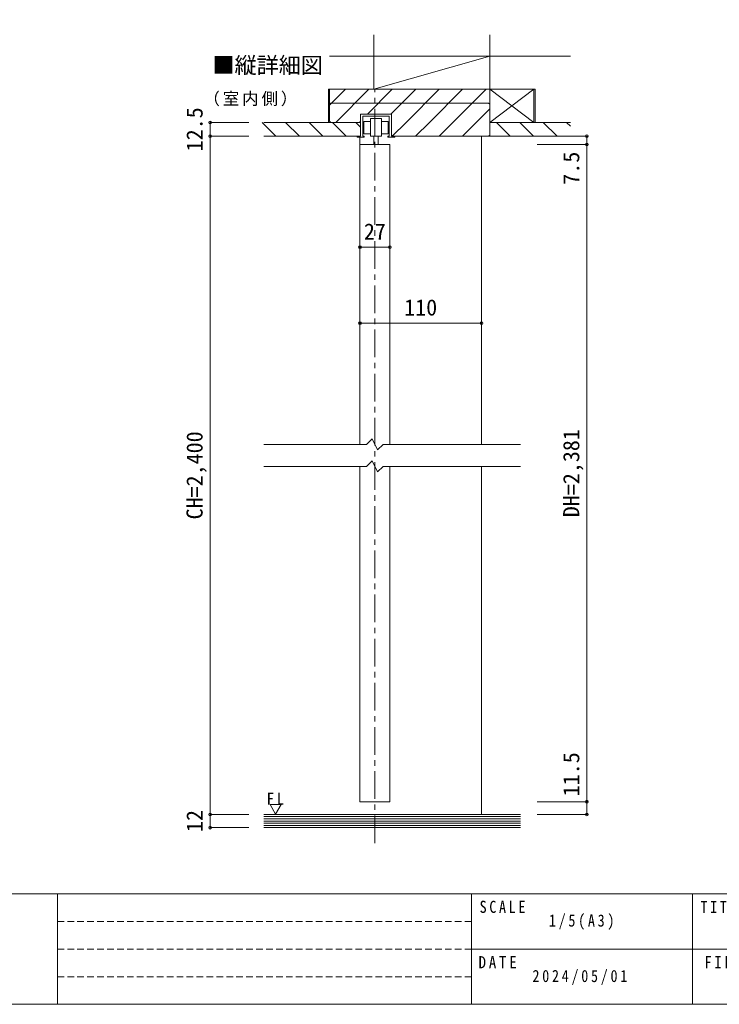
# Model space of a CAD drawing. Units: millimetres on the paper, with parts at other scales. Extents: x -197 to 198, y -138 to 137.
# Drawn here: x -64 to 62.7, y -138 to 40.4 of the extents above; entities that cross this region are included whole.
import ezdxf
from ezdxf.enums import TextEntityAlignment as Align

# ---------------------------------------------------------------- set-up
doc = ezdxf.new("R2010")
doc.units = ezdxf.units.MM
doc.header["$PDMODE"] = 32
doc.header["$PDSIZE"] = 0.5
doc.linetypes.add('CHAIN1', pattern=[8, 5, -1, 1, -1])
doc.linetypes.add('DASHED1', pattern=[1.8, 1.2, -0.6])
for name, color, linetype, lineweight in [('0-1_通り芯', 4, 'CHAIN1', 9), ('0-3_仕上げ', 2, 'Continuous', 9), ('0-4_枠', 3, 'Continuous', 9), ('0-6_扉', 6, 'Continuous', 9), ('0-7_金物', 7, 'Continuous', 9), ('0-A_文字', 7, 'Continuous', 9), ('0-B_寸法', 7, 'Continuous', 9), ('0-C_ハッチ', 4, 'DASHED1', 9), ('F-0_補助線', 7, 'Continuous', 9)]:
    doc.layers.add(name, color=color, linetype=linetype, lineweight=lineweight)
doc.layers.add('F-A_文字', color=7, linetype='Continuous')
doc.styles.add('ＭＳ ゴシック', font='')
doc.styles.get('ＭＳ ゴシック').set_extended_font_data('MS Gothic')

msp = doc.modelspace()

# ---------------------------------------------------------------- linework, layer by layer
at = {"layer": '0-1_通り芯'}
msp.add_line((0.3, -108.794), (0.3, 27.75), dxfattribs=at)
at = {"layer": '0-3_仕上げ'}
for p, q in [((0.1, 27.75), (0.1, 37.601)), ((21.1, 21.75), (21.1, 37.601)), ((35.7, 33.75), (-7.9, 33.75)), ((-8.1, 27.75), (21.1, 27.75)), ((-8.1, 21.75), (-8.1, 27.75)), ((19.1, 27.75), (29.3, 27.75)), ((29.3, 21.75), (29.3, 27.75)), ((-2.3, 21.75), (-19.8, 21.75)), ((21.1, 21.75), (35.7, 21.75)), ((-2.3, 19.25), (-19.8, 19.25)), ((20.9, 19.25), (35.7, 19.25)), ((26.7, -103.6), (-19.8, -103.6)), ((-19.8, -106), (26.7, -106))]:
    msp.add_line(p, q, dxfattribs=at)
at = {"layer": '0-3_仕上げ', "color": 7}
for p, q in [((-19.8, -104), (26.7, -104)), ((-19.8, -104.4), (26.7, -104.4)), ((-19.8, -104.8), (26.7, -104.8)), ((-19.8, -105.2), (26.7, -105.2)), ((-19.8, -105.6), (26.7, -105.6))]:
    msp.add_line(p, q, dxfattribs=at)
at = {"layer": '0-4_枠'}
for p, q in [((-7.9, 21.95), (-7.9, 27.75)), ((-7.9, 25.05), (-7.7, 25.25)), ((-7.7, 25.25), (20.9, 25.25)), ((20.9, 25.25), (21.1, 25.05)), ((21.1, 25.05), (21.1, 19.45)), ((3.3, 23.25), (-2.3, 23.25)), ((3.3, 19.45), (3.3, 23.25)), ((-7.9, 21.95), (-7.7, 21.75)), ((-2.5, 21.75), (-2.3, 21.95)), ((3.5, 19.25), (3.3, 19.45)), ((3.5, 19.25), (20.9, 19.25)), ((20.9, 19.25), (21.1, 19.45))]:
    msp.add_line(p, q, dxfattribs=at)
at = {"layer": '0-4_枠', "color": 4}
for p, q in [((-2.4, 17.75), (-2.4, 19.05)), ((19.6, -36.578), (19.6, 19.25)), ((19.6, -103.6), (19.6, -40.578))]:
    msp.add_line(p, q, dxfattribs=at)
at = {"layer": '0-6_扉'}
for p, q in [((-2.4, -36.578), (-2.4, 17.75)), ((3, -36.578), (3, 17.75)), ((-2.4, -101.3), (-2.4, -40.578)), ((3, -101.3), (3, -40.578)), ((-2.4, -101.3), (3, -101.3))]:
    msp.add_line(p, q, dxfattribs=at)
at = {"layer": '0-6_扉', "color": 2}
for p, q in [((-1.2, -36.578), (-19.8, -36.578)), ((26.7, -36.578), (1.8, -36.578)), ((-19.8, -40.578), (-1.2, -40.578)), ((1.8, -40.578), (26.7, -40.578))]:
    msp.add_line(p, q, dxfattribs=at)
for points in [[(1.8, -36.578), (0.8, -37.578), (-0.2, -35.578), (-1.2, -36.578)], [(-1.2, -40.578), (-0.2, -39.578), (0.8, -41.578), (1.8, -40.578)]]:
    msp.add_lwpolyline(points, dxfattribs=at)
at = {"layer": '0-7_金物', "color": 3}
for p, q in [((-2.3, 21.95), (-2.3, 23.25)), ((3, 17.75), (-2.4, 17.75)), ((0.9, 17.75), (0.1, 17.75))]:
    msp.add_line(p, q, dxfattribs=at)
at = {"layer": '0-7_金物'}
for p, q in [((-2.3, 21.95), (-2.3, 19.25)), ((-1.9, 22.85), (2.9, 22.85)), ((-1.9, 19.25), (-1.9, 22.85)), ((1.5, 21.89), (2.694, 21.89)), ((2.694, 21.89), (2.694, 19.69)), ((2.9, 22.85), (2.9, 19.25)), ((-0.5, 19.69), (-1.706, 19.69)), ((2.694, 19.69), (1.5, 19.69)), ((-2.9, 19.25), (-2.9, 19.05)), ((-2.3, 19.25), (-2.9, 19.25)), ((-1.641, 19.05), (-2.9, 19.05)), ((1.5, 19.25), (-0.5, 19.25)), ((0.1, 17.75), (0.1, 19.25)), ((0.9, 19.25), (0.9, 17.75)), ((2.666, 19.05), (2.666, 19.25)), ((2.9, 19.25), (2.666, 19.25)), ((2.666, 19.05), (3.9, 19.05)), ((3.3, 19.25), (3.9, 19.25)), ((3.9, 19.25), (3.9, 19.05))]:
    msp.add_line(p, q, dxfattribs=at)
at = {"layer": '0-7_金物', "color": 6}
msp.add_line((-2.4, 17.75), (3, 17.75), dxfattribs=at)
at = {"layer": '0-7_金物'}
for points in [[(-2.3, 23.25), (3.3, 23.25), (3.3, 19.25)], [(-1.706, 19.69), (-1.706, 21.89), (-0.5, 21.89)], [(-0.5, 19.25), (-0.5, 22.45), (1.5, 22.45), (1.5, 19.25)], [(-1.641, 19.05), (-1.641, 19.25), (-1.9, 19.25)]]:
    msp.add_lwpolyline(points, dxfattribs=at)
at = {"layer": '0-A_文字'}
msp.add_line((-18.687, -101.837), (-17.687, -103.569), dxfattribs=at)
msp.add_lwpolyline([(-18.687, -101.837), (-16.687, -101.837), (-17.687, -103.569)], dxfattribs=at)
at = {"layer": '0-B_寸法'}
for p, q in [((0.1, 33.75), (0.1, 27.75)), ((0.1, 27.75), (21.1, 33.75)), ((21.1, 21.75), (29.1, 27.75)), ((21.1, 27.75), (29.1, 21.75)), ((29.1, 21.75), (29.1, 27.75))]:
    msp.add_line(p, q, dxfattribs=at)
at = {"layer": '0-B_寸法', "color": 4}
for p, q in [((-29.527, 19.25), (-29.527, 21.75)), ((-29.527, 21.75), (-22.527, 21.75)), ((-29.527, -103.6), (-29.527, 19.25)), ((-29.527, 19.25), (-22.527, 19.25)), ((38.7, 19.25), (29.7, 19.25)), ((38.7, 19.25), (38.7, 17.75)), ((38.7, 17.75), (29.7, 17.75)), ((38.7, 17.75), (38.7, -101.3)), ((-2.4, -0.871), (3, -0.871)), ((19.6, -14.613), (-2.4, -14.613)), ((38.7, -101.3), (29.7, -101.3)), ((38.7, -101.3), (29.7, -101.3)), ((38.7, -103.6), (38.7, -101.3)), ((-29.527, -106), (-29.527, -103.6)), ((-29.527, -103.6), (-22.527, -103.6)), ((38.7, -103.6), (29.7, -103.6)), ((-29.527, -106), (-22.527, -106))]:
    msp.add_line(p, q, dxfattribs=at)
at = {"layer": '0-B_寸法'}
for p in [(-29.527, 21.75), (-29.527, 19.25), (38.7, 19.25), (38.7, 17.75), (-2.4, -0.871), (3, -0.871), (-2.4, -14.613), (19.6, -14.613), (38.7, -101.3), (-29.527, -103.6), (38.7, -103.6), (-29.527, -106)]:
    msp.add_point(p, dxfattribs=at)
at = {"layer": '0-C_ハッチ', "linetype": 'Continuous'}
for p, q in [((-5.03, 27.75), (-7.9, 24.88)), ((-0.788, 27.75), (-6.788, 21.75)), ((3.455, 27.75), (-1.045, 23.25)), ((7.698, 27.75), (3.198, 23.25)), ((16.183, 27.75), (10.183, 21.75)), ((20.426, 27.75), (11.926, 19.25)), ((21.1, 24.182), (16.168, 19.25)), ((-17.622, 19.25), (-20.122, 21.75)), ((-13.38, 19.25), (-15.88, 21.75)), ((-9.137, 19.25), (-11.637, 21.75)), ((-4.894, 19.25), (-7.394, 21.75)), ((-2.3, 20.898), (-3.152, 21.75)), ((10.183, 21.75), (7.683, 19.25)), ((24.804, 19.25), (22.304, 21.75)), ((29.047, 19.25), (26.547, 21.75)), ((33.289, 19.25), (30.789, 21.75)), ((35.7, 21.082), (35.032, 21.75))]:
    msp.add_line(p, q, dxfattribs=at)
msp.add_lwpolyline([(11.94, 27.75), (5.94, 21.75), (3.44, 19.25)], dxfattribs=at)
at = {"layer": 'F-0_補助線', "color": 3, "lineweight": 18}
msp.add_line((-197.2, -118), (197.8, -118), dxfattribs=at)
at = {"layer": 'F-0_補助線', "color": 2, "linetype": 'DASHED1', "lineweight": 18}
for p, q in [((17.8, -123), (-57.2, -123)), ((17.8, -128), (-57.2, -128)), ((17.8, -133), (-57.2, -133))]:
    msp.add_line(p, q, dxfattribs=at)
at = {"layer": 'F-0_補助線', "color": 3, "lineweight": 18}
msp.add_lwpolyline([(-197.2, 137), (197.8, 137), (197.8, -138), (-197.2, -138)], close=True, dxfattribs=at)
at = {"layer": 'F-0_補助線', "color": 2, "lineweight": 18}
for points in [[(-112.2, -118), (-57.2, -118), (-57.2, -138), (-112.2, -138)], [(17.8, -118), (57.8, -118), (57.8, -128), (17.8, -128)], [(57.8, -118), (177.8, -118), (177.8, -128), (57.8, -128)], [(17.8, -128), (57.8, -128), (57.8, -138), (17.8, -138)]]:
    msp.add_lwpolyline(points, close=True, dxfattribs=at)

# ---------------------------------------------------------------- texts
at = {"layer": '0-A_文字', "style": 'ＭＳ ゴシック'}
msp.add_text('■縦詳細図', height=2.933, dxfattribs=at).set_placement((-29.127, 29.75), align=Align.BOTTOM_LEFT)
at = {"layer": '0-A_文字', "char_height": 2.199, "attachment_point": 7, "style": 'ＭＳ ゴシック'}
for s, insert in [('\\T1.17;（室内側）', (-30.777, 24.669)), ('\\T1.36;\\W0.9;FL', (-19.312, -101.837))]:
    msp.add_mtext(s, dxfattribs=dict(at, insert=insert))
at = {"layer": '0-B_寸法', "style": 'ＭＳ ゴシック'}
for s, p in [('12.5', (-30.027, 16.5)), ('7.5', (38.2, 10.457)), ('CH=2,400', (-30.027, -50.175)), ('DH=2,381', (38.2, -49.775)), ('11.5', (38.2, -100.324)), ('12', (-30.027, -106.8))]:
    msp.add_text(s, height=2.933, rotation=90, dxfattribs=at).set_placement(p, align=Align.BOTTOM_LEFT)
for s, p in [('27', (-1.7, -0.371)), ('110', (5.6, -14.113))]:
    msp.add_text(s, height=2.933, dxfattribs=at).set_placement(p, align=Align.BOTTOM_LEFT)
at = {"layer": 'F-A_文字', "char_height": 2.199, "attachment_point": 7, "style": 'ＭＳ ゴシック'}
for s, insert in [('\\T1.38;\\W0.85;SCALE', (19.269, -121.478)), ('\\T1.38;\\W0.85;TITLE', (59.269, -121.478)), ('\\T1.39;\\W0.85;1/5(A3)', (31.812, -124.5)), ('\\T1.38;\\W0.9;DATE', (19.075, -131.478)), ('\\T1.39;\\W0.85;FILE\\~NAME', (60.044, -131.478)), ('\\T1.39;\\W0.85;2024/05/01', (28.839, -134.5))]:
    msp.add_mtext(s, dxfattribs=dict(at, insert=insert))

doc.saveas('drawing.dxf')
